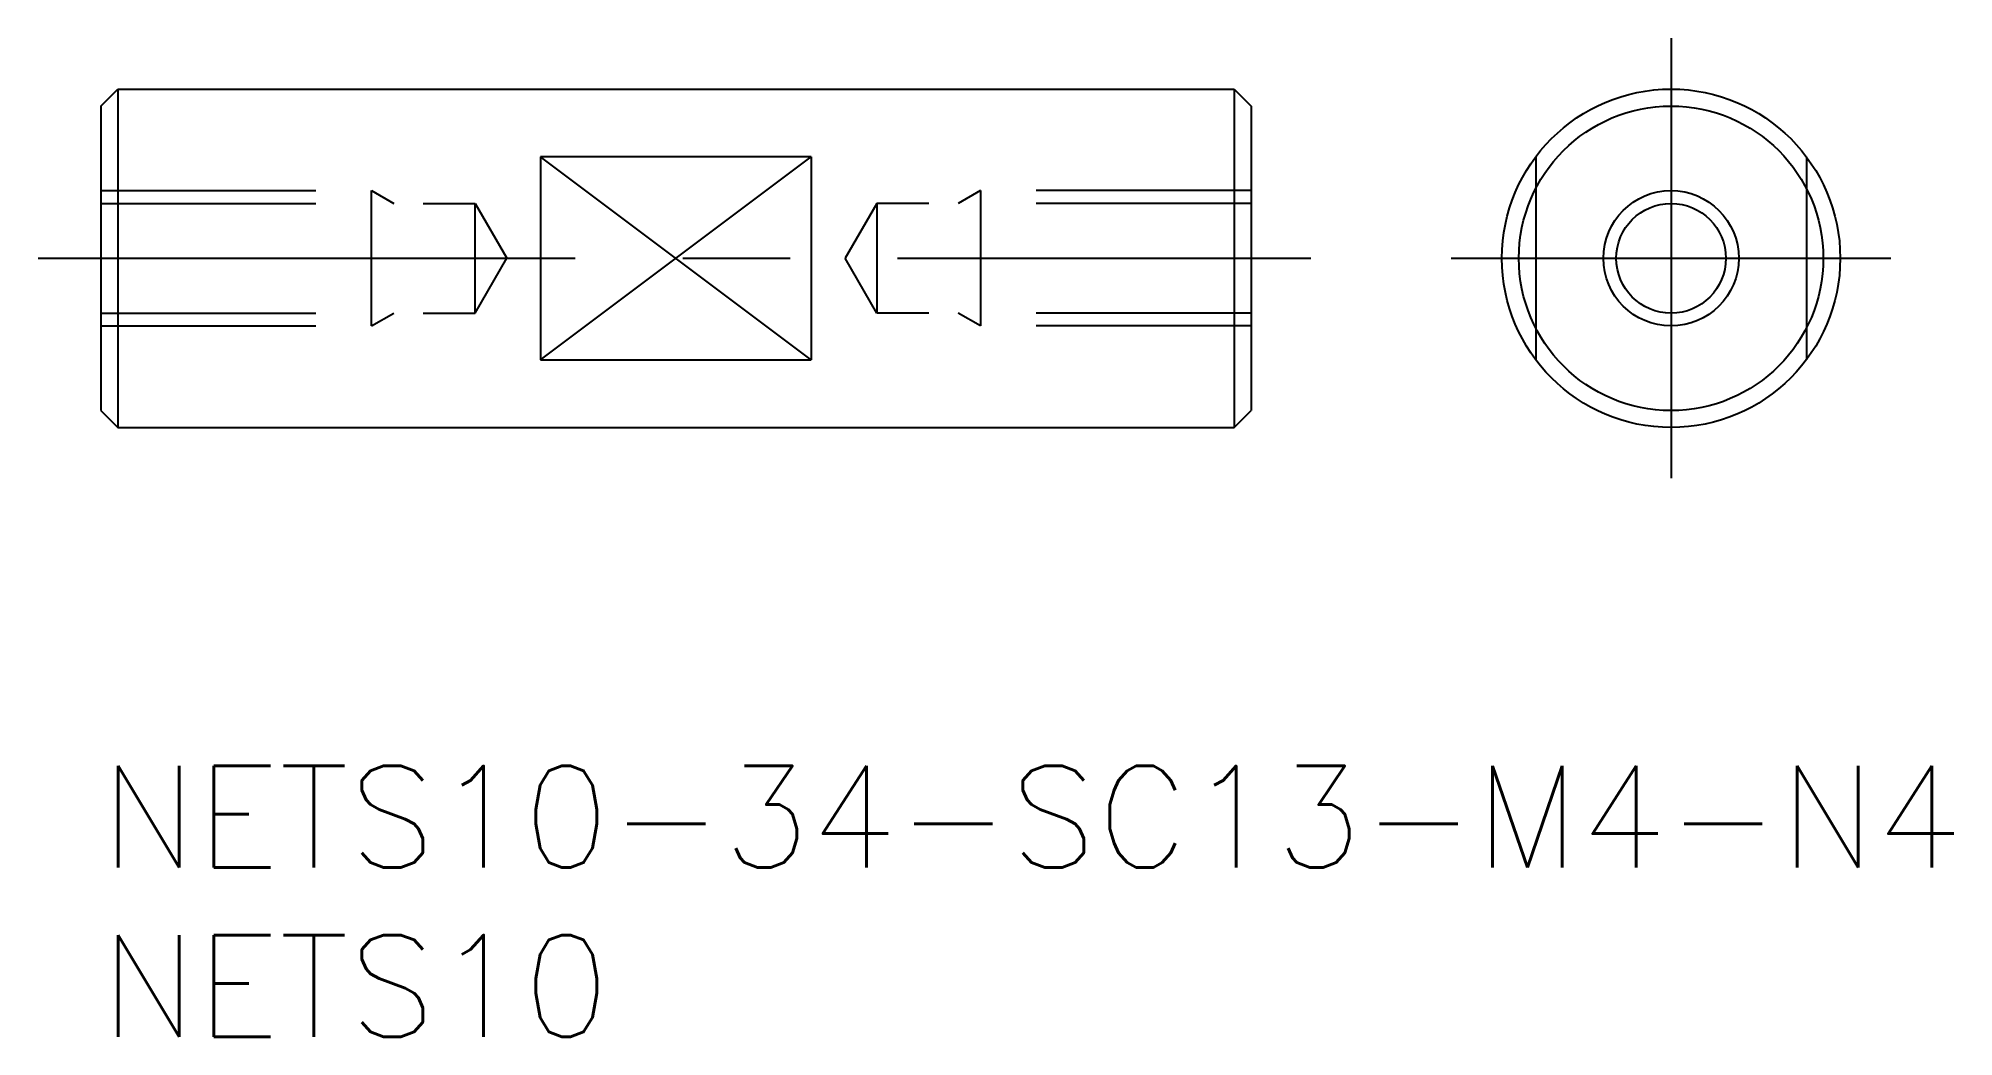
# Model space of a CAD drawing. Extents: x -1.8 to 54.8, y -8 to 21.5.
import ezdxf

# ---------------------------------------------------------------- set-up
doc = ezdxf.new("R2010")
doc.units = 0
doc.header["$LTSCALE"] = 0.5
doc.linetypes.add('CENTER', pattern=[50.8, 31.75, -6.35, 6.35, -6.35])
doc.linetypes.add('DASHED', pattern=[19.05, 12.7, -6.35])
for name, color, linetype in [('MSM_CENTER', 1, 'CENTER'), ('MSM_CONTINUOUS', 7, 'CONTINUOUS'), ('MSM_DASHED', 4, 'DASHED'), ('MSM_NARROW', 5, 'CONTINUOUS'), ('MSM_PART_NUMBER', 7, 'CONTINUOUS')]:
    doc.layers.add(name, color=color, linetype=linetype)
doc.styles.get("Standard").update_dxf_attribs({"font": 'txt.shx', "height": 3, "bigfont": 'bigfont.shx'})

# ---------------------------------------------------------------- blocks, each defined once
blk = doc.blocks.new('*U7')
at = {"layer": 'MSM_PART_NUMBER'}
blk.add_text('NETS10-34-SC13-M4-N4', height=3, dxfattribs=at).set_placement((0, -3))
blk = doc.blocks.new('*U8')
at = {"layer": 'MSM_PART_NUMBER'}
blk.add_text('NETS10', height=3, dxfattribs=at).set_placement((0, -8))

msp = doc.modelspace()

# ---------------------------------------------------------------- linework, layer by layer
at = {"layer": 'MSM_CENTER'}
for p, q in [((46.417, 21.5), (46.417, 8.5)), ((-1.85, 15), (35.764, 15)), ((39.917, 15), (52.917, 15))]:
    msp.add_line(p, q, dxfattribs=at)
at = {"layer": 'MSM_CONTINUOUS'}
for p, q in [((0, 19.5), (0.5, 20)), ((0.5, 20), (33.5, 20)), ((0.5, 20), (0.5, 10)), ((33.5, 20), (33.5, 10)), ((33.5, 20), (34, 19.5)), ((0, 19.5), (0, 10.5)), ((34, 19.5), (34, 10.5)), ((13, 18), (13, 12)), ((21, 18), (13, 18)), ((21, 18), (21, 12)), ((21, 18), (21, 12)), ((13, 12), (21, 12)), ((0, 10.5), (0.5, 10)), ((33.5, 10), (34, 10.5)), ((0.5, 10), (33.5, 10))]:
    msp.add_line(p, q, dxfattribs=at)
for radius in [5, 4.5, 1.621]:
    msp.add_circle((46.417, 15), radius, dxfattribs=at)
at = {"layer": 'MSM_DASHED'}
for p, q in [((42.417, 18), (42.417, 12)), ((50.417, 18), (50.417, 12)), ((0, 17), (8, 17)), ((8, 13), (8, 17)), ((8, 17), (8.656, 16.621)), ((26, 17), (25.344, 16.621)), ((34, 17), (26, 17)), ((26, 17), (26, 13)), ((0, 16.621), (11.064, 16.621)), ((11.064, 13.379), (11.064, 16.621)), ((11.064, 16.621), (12, 15)), ((22.936, 16.621), (22, 15)), ((34, 16.621), (22.936, 16.621)), ((22.936, 16.621), (22.936, 13.379)), ((11.064, 13.379), (12, 15)), ((22.936, 13.379), (22, 15)), ((0, 13.379), (11.064, 13.379)), ((8, 13), (8.656, 13.379)), ((34, 13.379), (22.936, 13.379)), ((26, 13), (25.344, 13.379)), ((0, 13), (8, 13)), ((34, 13), (26, 13))]:
    msp.add_line(p, q, dxfattribs=at)
at = {"layer": 'MSM_NARROW'}
for p, q in [((13, 12), (21, 18)), ((21, 12), (13, 18))]:
    msp.add_line(p, q, dxfattribs=at)
msp.add_circle((46.417, 15), 2, dxfattribs=at)

# ---------------------------------------------------------------- block references
at = {"layer": 'MSM_CONTINUOUS'}
for name in ['*U7', '*U8']:
    msp.add_blockref(name, (0, 0), dxfattribs=at)

doc.saveas('drawing.dxf')
